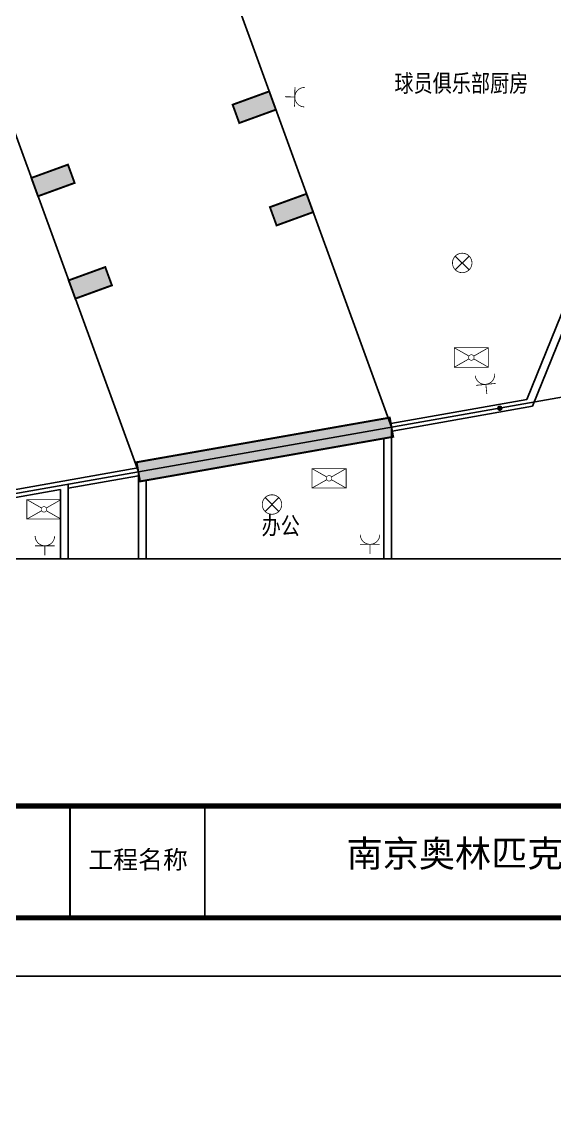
# Model space of a CAD drawing. Extents: x 23618587 to 48466785, y 42305484 to 86624613.
# Drawn here: x 24328690 to 24342374, y 43294751 to 43323030 of the extents above; entities that cross this region are included whole.
import ezdxf

# ---------------------------------------------------------------- set-up
doc = ezdxf.new("R2010")
doc.units = 0
doc.header["$MEASUREMENT"] = 0
doc.layers.get('0').update_dxf_attribs({"linetype": 'CONTINUOUS'})
for name, color, linetype in [('AC-W', 7, 'CONTINUOUS'), ('FRAME', 7, 'CONTINUOUS'), ('图框', 7, 'CONTINUOUS'), ('设备-动力', 3, 'CONTINUOUS'), ('设备-插座', 3, 'CONTINUOUS'), ('设备-照明', 3, 'CONTINUOUS')]:
    doc.layers.add(name, color=color, linetype=linetype)
doc.styles.add('HZ', font='txt.shx', dxfattribs={"bigfont": 'hztxt.shx'})
doc.styles.add('IDQSTYLE', font='simplex.shx', dxfattribs={"width": 0.7, "bigfont": 'hzfs1.shx'})
doc.styles.add('Q1', font='SimSun.ttf', dxfattribs={"width": 0.8, "height": 450})
doc.styles.add('TK1', font='SimSun.ttf', dxfattribs={"width": 0.8, "height": 4})

# ---------------------------------------------------------------- blocks, each defined once
blk = doc.blocks.new('HC001494')
at = {"color": 0, "linetype": 'Continuous'}
for p, q in [((-1.77, 1.77), (1.77, -1.77)), ((1.77, 1.77), (-1.77, -1.77))]:
    blk.add_line(p, q, dxfattribs=at)
at = {"color": 0, "linetype": 'Continuous', "const_width": 0.2}
blk.add_lwpolyline([(1.77, -1.77, 0.198912), (2.5, 0, 0.198912), (1.77, 1.77, 0.198912), (0, 2.5, 0.198912), (-1.77, 1.77, 0.198912), (-2.5, 0, 0.198912), (-1.77, -1.77, 0.198912), (0, -2.5, 0.198912)], format="xyb", close=True, dxfattribs=at)
at = {"color": 0, "style": 'IDQSTYLE', "width": 0.7}
blk.add_attdef('PSFHATT', (4.5, -2.5), '', height=2.5, dxfattribs=at)
blk = doc.blocks.new('HC000704')
at = {"color": 0, "linetype": 'Continuous', "const_width": 0.2}
for points in [[(-0.61, 0.35), (-4.38, 2.5)], [(-4.38, 2.5), (4.37, 2.5), (4.37, -2.5), (-4.38, -2.5), (-4.38, 2.5)], [(4.37, 2.5), (0.61, 0.35)], [(-0.61, -0.35), (-4.38, -2.5)], [(0.61, -0.35), (4.37, -2.5)]]:
    blk.add_lwpolyline(points, dxfattribs=at)
at = {"color": 0, "linetype": 'Continuous', "const_width": 0.16}
blk.add_lwpolyline([(0, -0.71, 0.198912), (0.5, -0.5, 0.198912), (0.71, 0, 0.198912), (0.5, 0.5, 0.198912), (0, 0.71, 0.198912), (-0.5, 0.5, 0.198912), (-0.71, 0, 0.198912), (-0.5, -0.5, 0.198912)], format="xyb", close=True, dxfattribs=at)
at = {"color": 0, "style": 'IDQSTYLE', "width": 0.7}
blk.add_attdef('PSFHATT', (6.37, -2.5), '', height=2.5, dxfattribs=at)
blk = doc.blocks.new('HC000133')
at = {"color": 0, "linetype": 'Continuous', "const_width": 0.2}
blk.add_lwpolyline([(-2.5, 5, 0.198912), (-1.77, 3.23, 0.198912), (0, 2.5, 0.198912), (1.77, 3.23, 0.198912), (2.5, 5)], format="xyb", dxfattribs=at)
for points in [[(-2.55, 2.48), (2.48, 2.48)], [(0, 2.5), (0, 0)]]:
    blk.add_lwpolyline(points, dxfattribs=at)
at = {"color": 0, "style": 'IDQSTYLE', "width": 0.7}
blk.add_attdef('PSFHATT', (4.5, 0), '', height=2.5, dxfattribs=at)

msp = doc.modelspace()

# ---------------------------------------------------------------- hatches: boundary and pattern name
at = {"layer": 'AC-W'}
for points in [[(24334097.61341, 43320905.8808), (24334268.62348, 43320436.03449), (24335208.3161, 43320778.05463), (24335037.30603, 43321247.90094)], [(24330040.00607, 43318896.94554), (24329868.996, 43319366.79185), (24328929.30338, 43319024.7717), (24329100.31345, 43318554.92539)], [(24336165.97251, 43318146.91529), (24335994.96243, 43318616.7616), (24335055.26981, 43318274.74146), (24335226.27988, 43317804.89515)], [(24330997.66309, 43316265.8045), (24330826.65302, 43316735.65081), (24329886.9604, 43316393.63067), (24330057.97047, 43315923.78436)], [(24338220.17621, 43312376.10866), (24331720.17621, 43311229.98329), (24331633.35212, 43311722.38717), (24338133.35212, 43312868.51254)]]:
    msp.add_hatch(color=7, dxfattribs=at).paths.add_polyline_path(points)

# ---------------------------------------------------------------- linework, layer by layer
at = {"const_width": 45}
for points in [[(24329921.71705, 43302934.6636), (24329921.71705, 43300028.08714)], [(24333381.60725, 43302934.6636), (24333381.60725, 43300028.08714)]]:
    msp.add_lwpolyline(points, dxfattribs=at)
at = {"layer": 'AC-W', "color": 7, "ltscale": 300}
for p, q in [((24338176.76417, 43312622.3106), (24333026.51398, 43326772.50669)), ((24331676.76417, 43311476.18523), (24327310.50991, 43323472.3702)), ((24348656.38283, 43314470.15012), (24319011.14993, 43309242.89571)), ((24338176.76417, 43312622.3106), (24338176.76417, 43309242.89571)), ((24331676.76417, 43311476.18523), (24331676.76417, 43309242.89571)), ((24329876.76417, 43311158.79666), (24329876.76417, 43309242.89571))]:
    msp.add_line(p, q, dxfattribs=at)
at = {"layer": 'AC-W', "color": 7, "ltscale": 5000}
for p, q in [((24341652.45172, 43313336.71076), (24345303.0139, 43322375.79386)), ((24341796.37685, 43313159.00332), (24345488.46255, 43322300.90193)), ((24341652.45172, 43313336.71076), (24338159.39935, 43312720.79138)), ((24341796.37685, 43313159.00332), (24338194.12899, 43312523.82983)), ((24331659.39935, 43311574.666), (24325342.03509, 43310460.74424)), ((24331676.76417, 43311374.64257), (24329876.76417, 43311057.254)), ((24331676.76417, 43311374.64257), (24331676.76417, 43309242.89571)), ((24331876.76417, 43311257.59397), (24331876.76417, 43309242.89571)), ((24329676.76417, 43311021.98861), (24325376.76473, 43310263.78269)), ((24329676.76417, 43311021.98861), (24329676.76417, 43309242.89571)), ((24329876.76417, 43311057.254), (24329876.76417, 43309242.89571))]:
    msp.add_line(p, q, dxfattribs=at)
at = {"layer": 'AC-W', "color": 7}
for p, q in [((24337976.76417, 43312333.18855), (24337976.76417, 43309242.89571)), ((24338176.76417, 43312368.45395), (24338176.76417, 43309242.89571))]:
    msp.add_line(p, q, dxfattribs=at)
at = {"layer": 'AC-W'}
msp.add_line((24242096.6362, 43309242.89571), (24353776.32193, 43309242.89571), dxfattribs=at)
at = {"layer": 'AC-W', "color": 7, "const_width": 50}
for points in [[(24335037.30603, 43321247.90094), (24334097.61341, 43320905.8808), (24334268.62348, 43320436.03449), (24335208.3161, 43320778.05463)], [(24329868.996, 43319366.79185), (24328929.30338, 43319024.7717), (24329100.31345, 43318554.92539), (24330040.00607, 43318896.94554)], [(24335994.96243, 43318616.7616), (24335055.26981, 43318274.74146), (24335226.27988, 43317804.89515), (24336165.97251, 43318146.91529)], [(24330826.65302, 43316735.65081), (24329886.9604, 43316393.63067), (24330057.97047, 43315923.78436), (24330997.66309, 43316265.8045)], [(24338220.17621, 43312376.10866), (24331720.17621, 43311229.98329), (24331633.35212, 43311722.38717), (24338133.35212, 43312868.51254)]]:
    msp.add_lwpolyline(points, close=True, dxfattribs=at)
at = {"layer": 'AC-W', "color": 7, "linetype": 'ByBlock', "const_width": 70}
msp.add_lwpolyline([(24340971.72022, 43313077.46814, 1), (24340944.36904, 43313141.90348, 1)], format="xyb", close=True, dxfattribs=at)
at = {"layer": 'AC-W', "color": 7}
for centre, start, end in [((24148759.7883, 42835660.74182), 79.4743453433, 79.4743453433), ((24148766.30591, 42835659.45113), 78.1227654299, 78.1227654299), ((24148779.34207, 42835656.52904), 76.2090487924, 76.2090487924)]:
    msp.add_arc(centre, 530172.67138, start, end, dxfattribs=at)
at = {"layer": 'FRAME'}
msp.add_lwpolyline([(24221262.63462, 43298521.29116), (24221262.63462, 43424671.29116), (24399612.63462, 43424671.29116), (24399612.63462, 43298521.29116)], close=True, dxfattribs=at)
at = {"layer": 'FRAME', "const_width": 135}
msp.add_lwpolyline([(24225012.63462, 43300021.29116), (24225012.63462, 43423171.29116), (24398112.63462, 43423171.29116), (24398112.63462, 43300021.29116)], close=True, dxfattribs=at)
msp.add_lwpolyline([(24398132.79333, 43302893.25798), (24312032.79333, 43302893.25798)], dxfattribs=at)

# ---------------------------------------------------------------- block references
at = {"layer": '设备-动力', "xscale": 100, "yscale": 100, "zscale": 100}
for p in [(24340227.93083, 43314412.8029), (24336574.54061, 43311309.10229), (24329252.67608, 43310511.6715)]:
    msp.add_blockref('HC000704', p, dxfattribs=at)
at = {"layer": '设备-插座', "yscale": 100, "zscale": 100}
for p, xscale, rotation in [((24335444.29757, 43321109.77468), 99.99999999999999, 268.7455483779873), ((24340624.57714, 43313475.28104), 100, 5.577910054588076)]:
    msp.add_blockref('HC000133', p, dxfattribs=dict(at, xscale=xscale, rotation=rotation))
at = {"layer": '设备-插座', "xscale": 100, "yscale": 100, "zscale": 100}
for p in [(24329276.84065, 43309327.6076), (24337625.69938, 43309363.85445)]:
    msp.add_blockref('HC000133', p, dxfattribs=at)
at = {"layer": '设备-照明', "color": 3, "xscale": 100, "yscale": 100, "zscale": 100}
for p in [(24339992.66458, 43316841.72876), (24335107.48695, 43310636.27006)]:
    msp.add_blockref('HC001494', p, dxfattribs=at)

# ---------------------------------------------------------------- texts
at = {"insert": (24330390.47626, 43301748.17175), "char_height": 468.5625, "attachment_point": 1, "style": 'HZ'}
msp.add_mtext('\\f宋体|b0|i0|c134|p34;工程名称', dxfattribs=at)
at = {"layer": 'AC-W', "color": 7, "style": 'Q1', "width": 0.8}
for s, p in [('球员俱乐部厨房', (24338252.52965, 43321233.18202)), ('办公', (24334842.76567, 43309865.78057))]:
    msp.add_text(s, height=450, dxfattribs=at).set_placement(p)
at = {"layer": '图框', "color": 0, "style": 'TK1'}
msp.add_text('南京奥林匹克体育中心', height=680.4, dxfattribs=at).set_placement((24337022.98017, 43301329.91019))

doc.saveas('drawing.dxf')
